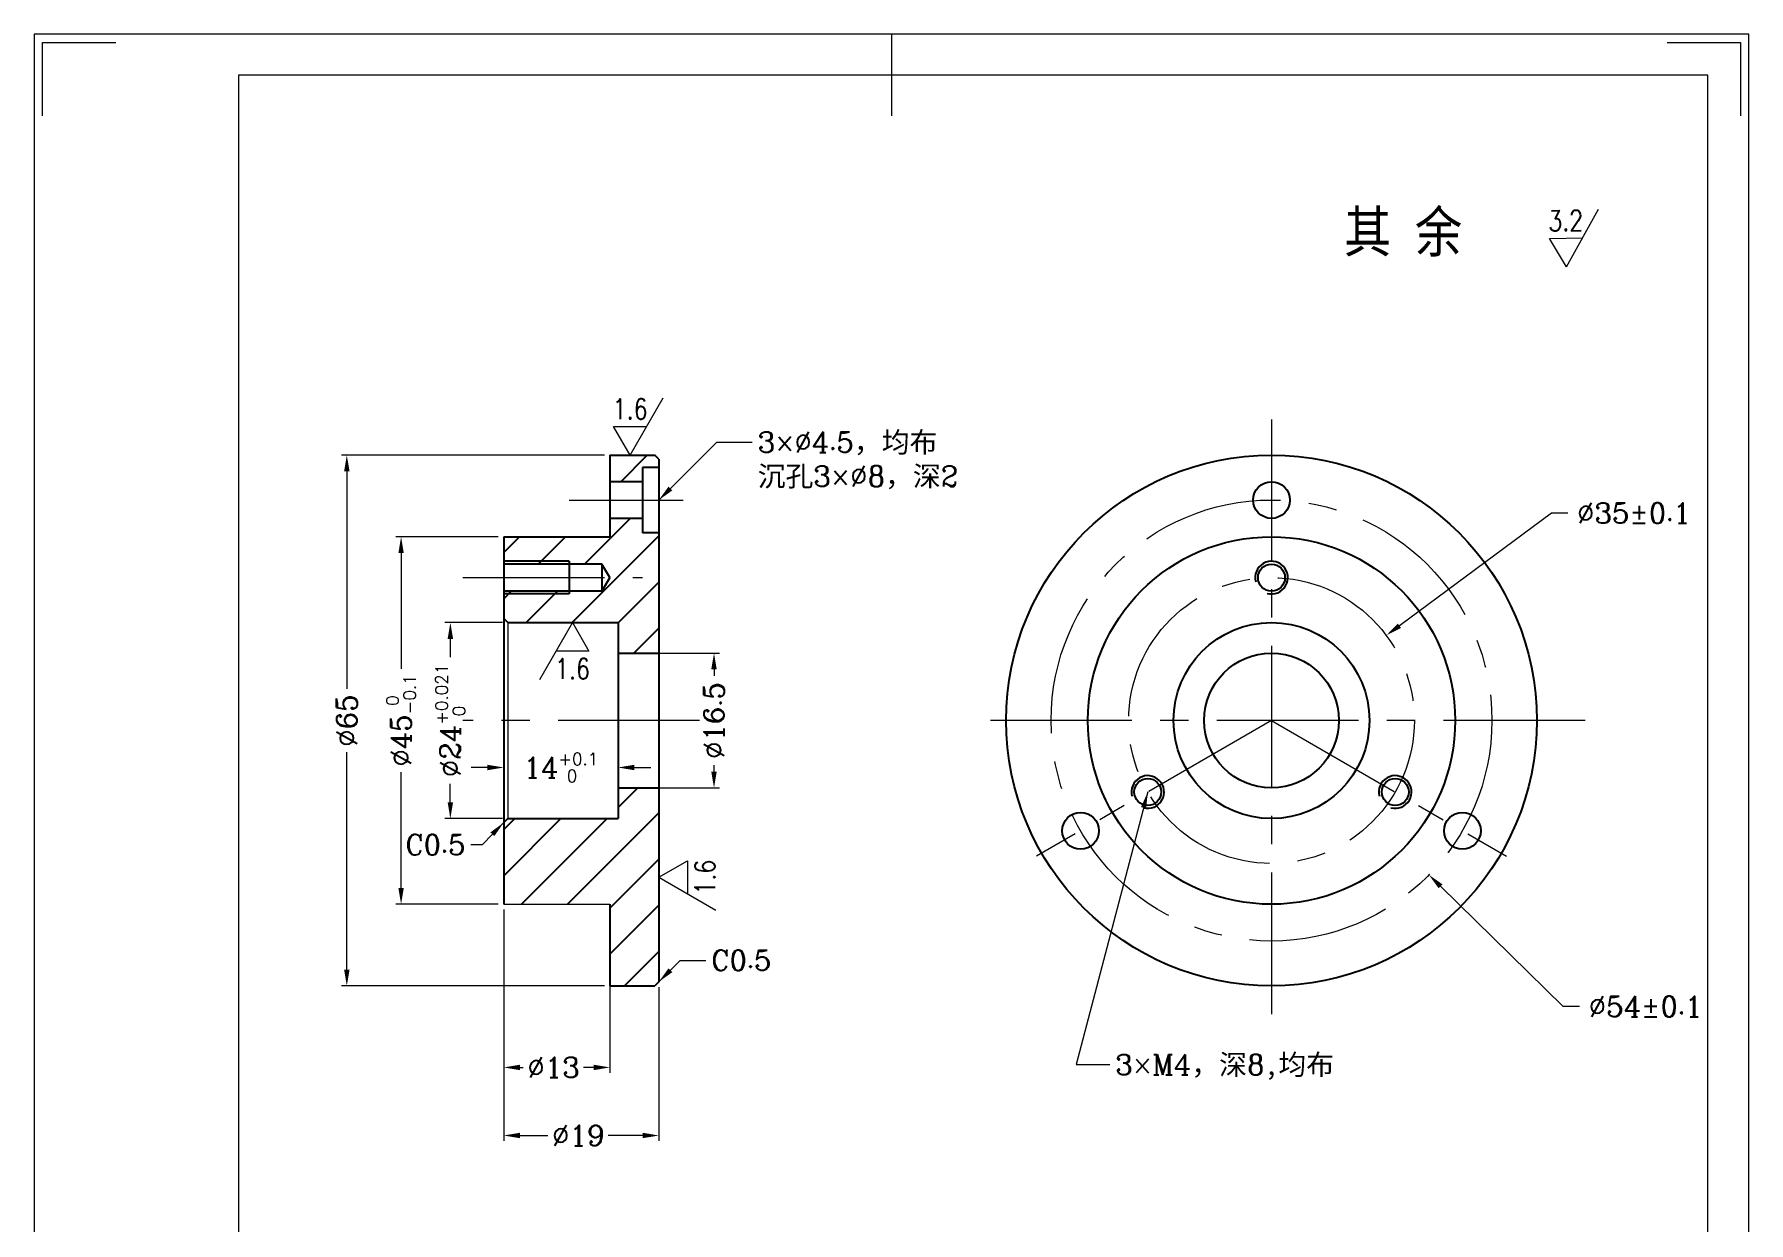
# Model space of a CAD drawing. Header units: millimetres. Extents: x 348 to 7549, y -2121 to -1262.
# Drawn here: x 6574.2 to 6784.2, y -1969.8 to -1824.3 of the extents above; entities that cross this region are included whole.
import ezdxf
from ezdxf.enums import TextEntityAlignment as Align

# ---------------------------------------------------------------- set-up
doc = ezdxf.new("R2010")
doc.units = ezdxf.units.MM
doc.header["$LTSCALE"] = 46.255
doc.header["$PDMODE"] = 3
doc.header["$PDSIZE"] = 8
doc.linetypes.add('CENTER', pattern=[0.6, 0.375, -0.075, 0.075, -0.075])
doc.layers.get('0').update_dxf_attribs({"linetype": 'CONTINUOUS'})
doc.layers.get('Defpoints').update_dxf_attribs({"linetype": 'CONTINUOUS'})
doc.layers.add('02___PRT_ALL_AXES', color=7, linetype='CONTINUOUS')
for name, color, linetype, lineweight in [('dim', 82, 'CONTINUOUS', 9), ('中心线', 2, 'CENTER', 13), ('图框_内框线', 5, 'CONTINUOUS', 13), ('图框_外框线', 7, 'CONTINUOUS', 13), ('图框_角线', 5, 'CONTINUOUS', 13), ('文字', 3, 'CONTINUOUS', 13), ('粗实线', 7, 'CONTINUOUS', 20)]:
    doc.layers.add(name, color=color, linetype=linetype, lineweight=lineweight)
doc.styles.add('ROMANC', font='romanc.shx', dxfattribs={"bigfont": 'gbcbig.shx'})
doc.styles.get("Standard").update_dxf_attribs({"font": 'txt', "width": 0.85, "bigfont": 'gbcbig.shx'})
doc.styles.add('TXT08', font='txt.shx', dxfattribs={"width": 0.8, "bigfont": 'gbcbig.shx'})
doc.dimstyles.new('YanXiu', dxfattribs={"dimtxt": 2.5, "dimasz": 2.2, "dimexe": 0.66, "dimexo": 0.66, "dimgap": 0.66, "dimtad": 0, "dimtoh": 1, "dimdsep": 46, "dimtxsty": 'ROMANC', "dimcen": 0, "dimclrd": 256, "dimclre": 131, "dimclrt": 42, "dimazin": 2, "dimtfac": 1, "dimtofl": 0, "dimtmove": 0, "dimatfit": 3, "dimfxl": 1, "dimlwd": 5, "dimlwe": 5, "dimarcsym": 0})

# ---------------------------------------------------------------- blocks, each defined once
blk = doc.blocks.new('*D163')
at = {"layer": 'Defpoints', "color": 0, "transparency": 16777216}
for p in [(6632.19, -1896.29), (6625.15, -1920.29), (6632.19, -1920.29)]:
    blk.add_point(p, dxfattribs=at)
at = {"layer": 'dim', "color": 131, "lineweight": 5, "transparency": 16777216}
for p, q in [((6631.53, -1896.29), (6624.49, -1896.29)), ((6631.53, -1920.29), (6624.49, -1920.29))]:
    blk.add_line(p, q, dxfattribs=at)
at = {"layer": 'dim', "lineweight": 5, "transparency": 16777216}
for p, q in [((6625.15, -1898.29), (6625.15, -1900.52)), ((6625.15, -1918.29), (6625.15, -1916.06))]:
    blk.add_line(p, q, dxfattribs=at)
at = {"layer": 'dim', "transparency": 16777216}
for points in [[(6624.82, -1898.29), (6625.49, -1898.29), (6625.15, -1896.29)], [(6624.82, -1918.29), (6625.49, -1918.29), (6625.15, -1920.29)]]:
    blk.add_solid(points, dxfattribs=at)
at = {"layer": 'dim', "color": 42, "transparency": 16777216, "insert": (6625.15, -1908.29), "char_height": 2.5, "attachment_point": 5, "rotation": 90, "style": 'ROMANC'}
blk.add_mtext('\\A1;%%c24{\\H1.500000;\\S+0.021^  0;}', dxfattribs=at)
blk = doc.blocks.new('*D164')
at = {"layer": 'Defpoints', "color": 0, "transparency": 16777216}
for p in [(6631.69, -1885.79), (6619.12, -1930.79), (6631.69, -1930.79)]:
    blk.add_point(p, dxfattribs=at)
at = {"layer": 'dim', "color": 131, "lineweight": 5, "transparency": 16777216}
for p, q in [((6631.03, -1885.79), (6618.46, -1885.79)), ((6631.03, -1930.79), (6618.46, -1930.79))]:
    blk.add_line(p, q, dxfattribs=at)
at = {"layer": 'dim', "lineweight": 5, "transparency": 16777216}
for p, q in [((6619.12, -1887.79), (6619.12, -1901.95)), ((6619.12, -1928.79), (6619.12, -1914.63))]:
    blk.add_line(p, q, dxfattribs=at)
at = {"layer": 'dim', "transparency": 16777216}
for points in [[(6618.79, -1887.79), (6619.45, -1887.79), (6619.12, -1885.79)], [(6618.79, -1928.79), (6619.45, -1928.79), (6619.12, -1930.79)]]:
    blk.add_solid(points, dxfattribs=at)
at = {"layer": 'dim', "color": 42, "transparency": 16777216, "insert": (6619.12, -1908.29), "char_height": 2.5, "attachment_point": 5, "rotation": 90, "style": 'ROMANC'}
blk.add_mtext('\\A1;%%c45{\\H1.500000;\\S 0^ -0.1;}', dxfattribs=at)
blk = doc.blocks.new('*D165')
at = {"layer": 'Defpoints', "color": 0, "transparency": 16777216}
for p in [(6644.69, -1875.79), (6612.47, -1940.79), (6644.69, -1940.79)]:
    blk.add_point(p, dxfattribs=at)
at = {"layer": 'dim', "color": 131, "lineweight": 5, "transparency": 16777216}
for p, q in [((6644.03, -1875.79), (6611.81, -1875.79)), ((6644.03, -1940.79), (6611.81, -1940.79))]:
    blk.add_line(p, q, dxfattribs=at)
at = {"layer": 'dim', "lineweight": 5, "transparency": 16777216}
for p, q in [((6612.47, -1877.79), (6612.47, -1904.42)), ((6612.47, -1938.79), (6612.47, -1912.17))]:
    blk.add_line(p, q, dxfattribs=at)
at = {"layer": 'dim', "transparency": 16777216}
for points in [[(6612.14, -1877.79), (6612.81, -1877.79), (6612.47, -1875.79)], [(6612.14, -1938.79), (6612.81, -1938.79), (6612.47, -1940.79)]]:
    blk.add_solid(points, dxfattribs=at)
at = {"layer": 'dim', "color": 42, "transparency": 16777216, "insert": (6612.47, -1908.29), "char_height": 2.5, "attachment_point": 5, "rotation": 90, "style": 'ROMANC'}
blk.add_mtext('%%c65', dxfattribs=at)
blk = doc.blocks.new('*D166')
at = {"layer": 'Defpoints', "color": 0, "transparency": 16777216}
for p in [(6645.69, -1900.04), (6645.69, -1916.54), (6657.45, -1916.54)]:
    blk.add_point(p, dxfattribs=at)
at = {"layer": 'dim', "color": 131, "lineweight": 5, "transparency": 16777216}
for p, q in [((6646.35, -1900.04), (6658.11, -1900.04)), ((6646.35, -1916.54), (6658.11, -1916.54))]:
    blk.add_line(p, q, dxfattribs=at)
at = {"layer": 'dim', "lineweight": 5, "transparency": 16777216}
for p, q in [((6657.45, -1902.04), (6657.45, -1902.81)), ((6657.45, -1914.54), (6657.45, -1913.77))]:
    blk.add_line(p, q, dxfattribs=at)
at = {"layer": 'dim', "transparency": 16777216}
for points in [[(6657.11, -1902.04), (6657.78, -1902.04), (6657.45, -1900.04)], [(6657.11, -1914.54), (6657.78, -1914.54), (6657.45, -1916.54)]]:
    blk.add_solid(points, dxfattribs=at)
at = {"layer": 'dim', "color": 42, "transparency": 16777216, "insert": (6657.45, -1908.29), "char_height": 2.5, "attachment_point": 5, "rotation": 90, "style": 'ROMANC'}
blk.add_mtext('%%c16.5', dxfattribs=at)
blk = doc.blocks.new('*D167')
at = {"layer": 'Defpoints', "color": 0, "transparency": 16777216}
for p in [(6631.69, -1930.79), (6650.69, -1940.29), (6650.69, -1959.11)]:
    blk.add_point(p, dxfattribs=at)
at = {"layer": 'dim', "color": 131, "lineweight": 5, "transparency": 16777216}
for p, q in [((6631.69, -1931.45), (6631.69, -1959.77)), ((6650.69, -1940.95), (6650.69, -1959.77))]:
    blk.add_line(p, q, dxfattribs=at)
at = {"layer": 'dim', "lineweight": 5, "transparency": 16777216}
for p, q in [((6633.69, -1959.11), (6637.11, -1959.11)), ((6648.69, -1959.11), (6644.5, -1959.11))]:
    blk.add_line(p, q, dxfattribs=at)
at = {"layer": 'dim', "transparency": 16777216}
for points in [[(6633.69, -1958.77), (6633.69, -1959.44), (6631.69, -1959.11)], [(6648.69, -1958.77), (6648.69, -1959.44), (6650.69, -1959.11)]]:
    blk.add_solid(points, dxfattribs=at)
at = {"layer": 'dim', "color": 42, "transparency": 16777216, "insert": (6640.81, -1959.11), "char_height": 2.5, "attachment_point": 5, "style": 'ROMANC'}
blk.add_mtext('%%c19', dxfattribs=at)
blk = doc.blocks.new('*D168')
at = {"layer": 'Defpoints', "color": 0, "transparency": 16777216}
for p in [(6631.69, -1930.79), (6644.69, -1930.79), (6644.69, -1950.77)]:
    blk.add_point(p, dxfattribs=at)
at = {"layer": 'dim', "color": 131, "lineweight": 5, "transparency": 16777216}
for p, q in [((6631.69, -1931.45), (6631.69, -1951.43)), ((6644.69, -1931.45), (6644.69, -1951.43))]:
    blk.add_line(p, q, dxfattribs=at)
at = {"layer": 'dim', "lineweight": 5, "transparency": 16777216}
for p, q in [((6633.69, -1950.77), (6634.09, -1950.77)), ((6642.69, -1950.77), (6641.48, -1950.77))]:
    blk.add_line(p, q, dxfattribs=at)
at = {"layer": 'dim', "transparency": 16777216}
for points in [[(6633.69, -1950.44), (6633.69, -1951.11), (6631.69, -1950.77)], [(6642.69, -1950.44), (6642.69, -1951.11), (6644.69, -1950.77)]]:
    blk.add_solid(points, dxfattribs=at)
at = {"layer": 'dim', "color": 42, "transparency": 16777216, "insert": (6637.79, -1950.77), "char_height": 2.5, "attachment_point": 5, "style": 'ROMANC'}
blk.add_mtext('%%c13', dxfattribs=at)
blk = doc.blocks.new('*D169')
at = {"layer": 'Defpoints', "color": 0, "transparency": 16777216}
for p in [(6645.69, -1914.04), (6631.69, -1920.29), (6645.69, -1920.29)]:
    blk.add_point(p, dxfattribs=at)
at = {"layer": 'dim', "lineweight": 5, "transparency": 16777216}
for p, q in [((6629.69, -1914.04), (6627.69, -1914.04)), ((6647.69, -1914.04), (6649.69, -1914.04))]:
    blk.add_line(p, q, dxfattribs=at)
at = {"layer": 'dim', "color": 131, "lineweight": 5, "transparency": 16777216}
for p, q in [((6631.69, -1919.63), (6631.69, -1913.38)), ((6645.69, -1919.63), (6645.69, -1913.38))]:
    blk.add_line(p, q, dxfattribs=at)
at = {"layer": 'dim', "transparency": 16777216}
for points in [[(6629.69, -1913.71), (6629.69, -1914.38), (6631.69, -1914.04)], [(6647.69, -1913.71), (6647.69, -1914.38), (6645.69, -1914.04)]]:
    blk.add_solid(points, dxfattribs=at)
at = {"layer": 'dim', "color": 42, "transparency": 16777216, "insert": (6638.69, -1914.04), "char_height": 2.5, "attachment_point": 5, "style": 'ROMANC'}
blk.add_mtext('\\A1;14{\\H1.500000;\\S+0.1^  0;}', dxfattribs=at)
blk = doc.blocks.new('*D170')
at = {"layer": 'Defpoints', "color": 0, "transparency": 16777216}
for p in [(6706.45, -1889.39), (6745.01, -1927.19)]:
    blk.add_point(p, dxfattribs=at)
at = {"layer": 'dim', "lineweight": 5, "transparency": 16777216}
for p, q in [((6761.45, -1943.31), (6746.44, -1928.59)), ((6763.45, -1943.31), (6761.45, -1943.31))]:
    blk.add_line(p, q, dxfattribs=at)
at = {"layer": 'dim', "transparency": 16777216}
blk.add_solid([(6746.68, -1928.35), (6746.21, -1928.83), (6745.01, -1927.19)], dxfattribs=at)
at = {"layer": 'dim', "color": 42, "transparency": 16777216, "insert": (6771.55, -1943.31), "char_height": 2.5, "attachment_point": 5, "style": 'ROMANC'}
blk.add_mtext('\\A1;∅54±0.1', dxfattribs=at)
blk = doc.blocks.new('*D171')
at = {"layer": 'Defpoints', "color": 0, "transparency": 16777216}
for p in [(6739.8, -1897.87), (6711.67, -1918.71)]:
    blk.add_point(p, dxfattribs=at)
at = {"layer": 'dim', "lineweight": 5, "transparency": 16777216}
for p, q in [((6760.02, -1882.89), (6741.4, -1896.68)), ((6762.02, -1882.89), (6760.02, -1882.89))]:
    blk.add_line(p, q, dxfattribs=at)
at = {"layer": 'dim', "transparency": 16777216}
blk.add_solid([(6741.2, -1896.42), (6741.6, -1896.95), (6739.8, -1897.87)], dxfattribs=at)
at = {"layer": 'dim', "color": 42, "transparency": 16777216, "insert": (6770.12, -1882.89), "char_height": 2.5, "attachment_point": 5, "style": 'ROMANC'}
blk.add_mtext('\\A1;∅35±0.1', dxfattribs=at)

msp = doc.modelspace()

# ---------------------------------------------------------------- hatches: boundary and pattern name
at = {"linetype": 'Continuous'}
h = msp.add_hatch(dxfattribs=at)
h.set_pattern_fill('A', color=2, scale=3.997873, angle=45, style=0, pattern_type=0)
h.set_pattern_definition([(45, (6410.0935, -2131.931), (-2.826923, 2.826923), [])])
edge = h.paths.add_edge_path()
edge.add_line((6650.6907, -1876.29139), (6650.6907, -1877.29139))
edge.add_line((6650.6907, -1877.29139), (6648.6907, -1877.29139))
edge.add_line((6648.6907, -1877.29139), (6648.6907, -1879.04139))
edge.add_line((6648.6907, -1879.04139), (6644.6907, -1879.04139))
edge.add_line((6644.6907, -1875.79139), (6644.6907, -1879.04139))
edge.add_line((6644.6907, -1875.79139), (6650.1907, -1875.79139))
edge.add_line((6650.6907, -1876.29139), (6650.1907, -1875.79139))
edge = h.paths.add_edge_path()
edge.add_line((6650.6907, -1885.29139), (6650.6907, -1900.04139))
edge.add_line((6645.6907, -1900.04139), (6650.6907, -1900.04139))
edge.add_line((6645.6907, -1896.29139), (6645.6907, -1900.04139))
edge.add_line((6631.6907, -1896.29139), (6645.6907, -1896.29139))
edge.add_line((6631.6907, -1892.44139), (6631.6907, -1896.29139))
edge.add_line((6643.6907, -1892.44139), (6631.6907, -1892.44139))
edge.add_line((6644.68212, -1890.79139), (6643.6907, -1892.44139))
edge.add_line((6644.68212, -1890.79139), (6643.6907, -1889.14139))
edge.add_line((6643.6907, -1889.14139), (6631.6907, -1889.14139))
edge.add_line((6631.6907, -1885.79139), (6631.6907, -1889.14139))
edge.add_line((6631.6907, -1885.79139), (6644.6907, -1885.79139))
edge.add_line((6644.6907, -1883.54139), (6644.6907, -1885.79139))
edge.add_line((6648.6907, -1883.54139), (6644.6907, -1883.54139))
edge.add_line((6648.6907, -1883.54139), (6648.6907, -1885.29139))
edge.add_line((6650.6907, -1885.29139), (6648.6907, -1885.29139))
edge = h.paths.add_edge_path()
edge.add_line((6650.6907, -1916.54139), (6650.6907, -1940.29138))
edge.add_line((6650.6907, -1940.29138), (6650.1907, -1940.79139))
edge.add_line((6644.6907, -1940.79139), (6650.1907, -1940.79139))
edge.add_line((6644.6907, -1930.79139), (6644.6907, -1940.79139))
edge.add_line((6631.6907, -1930.79139), (6644.6907, -1930.79139))
edge.add_line((6631.6907, -1920.29139), (6631.6907, -1930.79139))
edge.add_line((6631.6907, -1920.29139), (6645.6907, -1920.29139))
edge.add_line((6645.6907, -1916.54139), (6645.6907, -1920.29139))
edge.add_line((6645.6907, -1916.54139), (6650.6907, -1916.54139))

# ---------------------------------------------------------------- linework, layer by layer
at = {"color": 7, "linetype": 'Continuous'}
for p, q in [((6644.6907, -1875.79139), (6644.6907, -1879.04139)), ((6644.6907, -1875.79139), (6650.1907, -1875.79139)), ((6644.6907, -1875.79139), (6644.6907, -1885.79139)), ((6644.6907, -1875.79139), (6650.1907, -1875.79139)), ((6650.6907, -1877.29139), (6648.6907, -1877.29139)), ((6648.6907, -1877.29139), (6648.6907, -1879.04139)), ((6648.6907, -1877.29139), (6648.6907, -1885.29139)), ((6650.6907, -1877.29139), (6648.6907, -1877.29139)), ((6650.6907, -1876.29139), (6650.1907, -1875.79139)), ((6650.6907, -1876.29139), (6650.1907, -1875.79139)), ((6650.6907, -1876.29139), (6650.6907, -1877.29139)), ((6650.6907, -1876.29139), (6650.6907, -1940.29138)), ((6648.6907, -1879.04139), (6644.6907, -1879.04139)), ((6648.6907, -1879.04139), (6644.6907, -1879.04139)), ((6644.6907, -1883.54139), (6644.6907, -1885.79139)), ((6648.6907, -1883.54139), (6644.6907, -1883.54139)), ((6648.6907, -1883.54139), (6644.6907, -1883.54139)), ((6648.6907, -1883.54139), (6648.6907, -1885.29139)), ((6631.6907, -1885.79139), (6631.6907, -1889.14139)), ((6631.6907, -1885.79139), (6644.6907, -1885.79139)), ((6631.6907, -1885.79139), (6631.6907, -1930.79139)), ((6631.6907, -1885.79139), (6644.6907, -1885.79139)), ((6650.6907, -1885.29139), (6648.6907, -1885.29139)), ((6650.6907, -1885.29139), (6648.6907, -1885.29139)), ((6650.6907, -1885.29139), (6650.6907, -1900.04139)), ((6643.6907, -1889.14139), (6631.6907, -1889.14139)), ((6643.6907, -1889.14139), (6631.6907, -1889.14139)), ((6639.6907, -1888.79139), (6639.6907, -1892.79139)), ((6644.68212, -1890.79139), (6643.6907, -1889.14139)), ((6643.6907, -1889.14139), (6643.6907, -1892.44139)), ((6644.68212, -1890.79139), (6643.6907, -1889.14139)), ((6644.68212, -1890.79139), (6643.6907, -1892.44139)), ((6644.68212, -1890.79139), (6643.6907, -1892.44139)), ((6631.6907, -1892.44139), (6631.6907, -1896.29139)), ((6643.6907, -1892.44139), (6631.6907, -1892.44139)), ((6643.6907, -1892.44139), (6631.6907, -1892.44139)), ((6631.6907, -1895.79139), (6632.1907, -1896.29139)), ((6632.1907, -1896.29139), (6645.6907, -1896.29139)), ((6645.6907, -1896.29139), (6645.6907, -1900.04139)), ((6645.6907, -1896.29139), (6645.6907, -1920.29139)), ((6645.6907, -1900.04139), (6650.6907, -1900.04139)), ((6645.6907, -1900.04139), (6650.6907, -1900.04139)), ((6645.6907, -1916.54139), (6645.6907, -1920.29139)), ((6645.6907, -1916.54139), (6650.6907, -1916.54139)), ((6645.6907, -1916.54139), (6650.6907, -1916.54139)), ((6650.6907, -1916.54139), (6650.6907, -1940.29138)), ((6631.6907, -1920.29139), (6631.6907, -1930.79139)), ((6631.6907, -1920.79139), (6632.1907, -1920.29139)), ((6632.1907, -1920.29139), (6645.6907, -1920.29139)), ((6644.6907, -1930.79139), (6644.6907, -1940.79139)), ((6644.6907, -1930.79139), (6644.6907, -1940.79139)), ((6650.6907, -1940.29138), (6650.1907, -1940.79139)), ((6650.6907, -1940.29138), (6650.1907, -1940.79139)), ((6644.6907, -1940.79139), (6650.1907, -1940.79139)), ((6644.6907, -1940.79139), (6650.1907, -1940.79139))]:
    msp.add_line(p, q, dxfattribs=at)
at = {"color": 2, "linetype": 'Continuous'}
for p, q in [((6639.6907, -1888.79139), (6631.6907, -1888.79139)), ((6639.6907, -1892.79139), (6631.6907, -1892.79139))]:
    msp.add_line(p, q, dxfattribs=at)
for centre in [(6725.73377, -1890.79139), (6710.57833, -1917.04139), (6740.88921, -1917.04139)]:
    msp.add_arc(centre, 2, 255, 195, dxfattribs=at)
at = {"layer": '02___PRT_ALL_AXES', "color": 7, "linetype": 'Continuous'}
for centre, radius in [((6725.73377, -1908.29139), 32.5), ((6725.73377, -1881.29139), 2.25), ((6725.73377, -1908.29139), 22.5), ((6725.73377, -1890.79139), 1.65), ((6725.73377, -1908.29139), 12), ((6725.73377, -1908.29139), 8.25), ((6710.57833, -1917.04139), 1.65), ((6740.88921, -1917.04139), 1.65), ((6702.35108, -1921.79139), 2.25), ((6749.11646, -1921.79139), 2.25)]:
    msp.add_circle(centre, radius, dxfattribs=at)
at = {"layer": 'dim'}
for p, q in [((6761.88263, -1852.73425), (6765.79048, -1845.65879)), ((6759.79583, -1849.27323), (6763.83656, -1849.19652)), ((6761.88263, -1852.73425), (6759.79583, -1849.27323)), ((6647.16755, -1875.79139), (6651.209, -1868.79139)), ((6647.16755, -1875.79139), (6645.14683, -1872.29139)), ((6645.14683, -1872.29139), (6649.18828, -1872.29139)), ((6640.10963, -1896.29139), (6636.06817, -1903.29139)), ((6640.10963, -1896.29139), (6642.13035, -1899.79139)), ((6642.13035, -1899.79139), (6638.0889, -1899.79139)), ((6650.6907, -1927.48113), (6654.1907, -1925.46041)), ((6654.1907, -1925.46041), (6654.1907, -1929.50186)), ((6650.6907, -1927.48113), (6657.6907, -1931.52258))]:
    msp.add_line(p, q, dxfattribs=at)
at = {"layer": '中心线'}
for p, q in [((6725.73377, -1871.4106), (6725.73377, -1944.79139)), ((6639.6907, -1881.29139), (6653.6907, -1881.29139)), ((6626.6907, -1890.79139), (6648.6907, -1890.79139)), ((6655.6907, -1908.29139), (6626.6907, -1908.29139)), ((6764.15183, -1908.29139), (6689.23377, -1908.29139)), ((6725.73377, -1908.29139), (6696.93843, -1924.91639)), ((6725.73377, -1908.29139), (6754.52911, -1924.91639))]:
    msp.add_line(p, q, dxfattribs=at)
for radius in [27, 17.5]:
    msp.add_circle((6725.73377, -1908.29139), radius, dxfattribs=at)
at = {"layer": '图框_内框线'}
msp.add_lwpolyline([(6679.18915, -1824.25676), (6679.18915, -1834.25676)], dxfattribs=at)
msp.add_lwpolyline([(6599.18915, -2116.25676), (6779.18915, -2116.25676), (6779.18915, -1829.25676), (6599.18915, -1829.25676)], close=True, dxfattribs=at)
at = {"layer": '图框_外框线'}
msp.add_lwpolyline([(6574.18915, -2121.25676), (6784.18915, -2121.25676), (6784.18915, -1824.25676), (6574.18915, -1824.25676)], close=True, dxfattribs=at)
at = {"layer": '图框_角线', "flags": 128}
for points in [[(6575.18915, -1834.25676), (6575.18915, -1825.25676), (6584.18915, -1825.25676)], [(6774.18915, -1825.25676), (6783.18915, -1825.25676), (6783.18915, -1834.25676)]]:
    msp.add_lwpolyline(points, dxfattribs=at)
at = {"layer": '粗实线'}
for p, q in [((6632.1907, -1896.29139), (6632.1907, -1920.29139)), ((6631.6907, -1930.79139), (6644.6907, -1930.79139))]:
    msp.add_line(p, q, dxfattribs=at)

# ---------------------------------------------------------------- texts
at = {"layer": 'dim', "style": 'TXT08', "width": 0.8}
for s, rotation, p in [('3.2', 1.0876714, (6761.77523, -1847.07723)), ('1.6', 90, (6656.34873, -1927.48113))]:
    msp.add_text(s, height=2.5, rotation=rotation, dxfattribs=at).set_placement(p, align=Align.MIDDLE)
for p in [(6647.16755, -1870.13335), (6640.10963, -1901.94942)]:
    msp.add_text('1.6', height=2.5, dxfattribs=at).set_placement(p, align=Align.MIDDLE)
at = {"layer": 'dim', "color": 42, "char_height": 2.5, "style": 'ROMANC'}
for s, insert, attachment_point in [('3×%%C4.5{\\fFangSong|b0|i0|c134|p49;，均布}\\P{\\fFangSong|b0|i0|c134|p49;沉孔}3×{\\Fromanc|c134;%%C8\\fFangSong|b0|i0|c134|p49;，深}2', (6662.79795, -1872.94985), 1), ('C0.5', (6627.01762, -1924.75707), 9), ('C0.5', (6657.09369, -1936.40781), 1), ('3×M4{\\fFangSong|b0|i0|c134|p49;，深}8{\\fFangSong|b0|i0|c134|p49;,均布}', (6706.59458, -1949.17403), 1)]:
    msp.add_mtext(s, dxfattribs=dict(at, insert=insert, attachment_point=attachment_point))
at = {"layer": '文字', "insert": (6734.61044, -1845.9347), "char_height": 5, "width": 46.5466241, "attachment_point": 1}
msp.add_mtext('{\\fSimSun|b0|i0|c134|p2;其 余} ', dxfattribs=at)

# ---------------------------------------------------------------- dimensions: what is measured, and where the dimension line sits
at = {"layer": 'dim'}
for base, p1, p2, override, picture, middle in [((6612.47251, -1940.79139), (6644.6907, -1875.79139), (6644.6907, -1940.79139), {"dimasz": 2}, '*D165', (6612.47251, -1908.29139)), ((6619.11886, -1930.79139), (6631.6907, -1885.79139), (6631.6907, -1930.79139), {"dimasz": 2, "dimgap": 0.66, "dimtol": 1, "dimlim": 0, "dimtp": 0, "dimtm": 0.1, "dimtfac": 0.6, "dimtdec": 3, "dimtolj": 1}, '*D164', (6619.11886, -1908.29139)), ((6625.1548, -1920.29139), (6632.1907, -1896.29139), (6632.1907, -1920.29139), {"dimasz": 2, "dimgap": 0.66, "dimtol": 1, "dimlim": 0, "dimtp": 0.021, "dimtm": 0, "dimtfac": 0.6, "dimtdec": 3, "dimtolj": 1}, '*D163', (6625.1548, -1908.29139)), ((6657.44556, -1916.54139), (6645.6907, -1900.04139), (6645.6907, -1916.54139), {"dimasz": 2}, '*D166', (6657.44556, -1908.29139))]:
    dim = msp.add_linear_dim(base=base, p1=p1, p2=p2, angle=90, text='%%c<>', dimstyle='YanXiu', override=override, dxfattribs=at)
    dim.commit()
    dim.dimension.update_dxf_attribs({"geometry": picture, "text_midpoint": middle})
for p1, p2, picture, middle in [((6711.67166, -1918.70806), (6739.79588, -1897.87472), '*D171', (6770.12395, -1882.89089)), ((6706.45291, -1889.39038), (6745.01463, -1927.1924), '*D170', (6771.55379, -1943.30722))]:
    dim = msp.add_diameter_dim_2p(p1=p1, p2=p2, dimstyle='YanXiu', override={"dimasz": 2, "dimgap": 0.66, "dimtol": 1, "dimlim": 0, "dimtp": 0.1, "dimtm": 0.1, "dimtfac": 1, "dimtdec": 3, "dimtolj": 1}, dxfattribs=at)
    dim.commit()
    dim.dimension.update_dxf_attribs({"geometry": picture, "text_midpoint": middle, "dimtype": 163})
dim = msp.add_linear_dim(base=(6645.6907, -1914.04438), p1=(6631.6907, -1920.29139), p2=(6645.6907, -1920.29139), dimstyle='YanXiu', override={"dimasz": 2, "dimgap": 0.66, "dimtol": 1, "dimlim": 0, "dimtp": 0.1, "dimtm": 0, "dimtfac": 0.6, "dimtdec": 3, "dimtolj": 1}, dxfattribs=at)
dim.commit()
dim.dimension.update_dxf_attribs({"geometry": '*D169', "text_midpoint": (6638.6907, -1914.04438)})
for base, p2, picture, middle in [((6650.6907, -1959.105), (6650.6907, -1940.29138), '*D167', (6640.8065, -1959.105)), ((6644.6907, -1950.77469), (6644.6907, -1930.79139), '*D168', (6637.78525, -1950.77469))]:
    dim = msp.add_linear_dim(base=base, p1=(6631.6907, -1930.79139), p2=p2, text='%%c<>', dimstyle='YanXiu', override={"dimasz": 2}, dxfattribs=at)
    dim.commit()
    dim.dimension.update_dxf_attribs({"geometry": picture, "text_midpoint": middle, "dimtype": 160})

# ---------------------------------------------------------------- leaders
at = {"layer": 'dim', "annotation_type": 0, "has_hookline": 1}
for points, hookline_direction, text_width in [([(6650.6907, -1881.29139), (6657.80545, -1874.19985), (6662.13795, -1874.19985)], 0, 25.47722), ([(6710.57833, -1917.04139), (6701.81693, -1950.42403), (6705.93458, -1950.42403)], 0, 27.75319), ([(6631.6907, -1920.79139), (6629.04444, -1923.50707), (6627.67762, -1923.50707)], 1, 7.7381), ([(6650.6907, -1940.29138), (6653.3229, -1937.65918), (6656.43369, -1937.65781)], 0, 7.7381)]:
    msp.add_leader(points, dimstyle='YanXiu', override={"dimasz": 2, "dimgap": 0.66, "dimtad": 0}, dxfattribs=dict(at, hookline_direction=hookline_direction, text_width=text_width))

doc.saveas('drawing.dxf')
